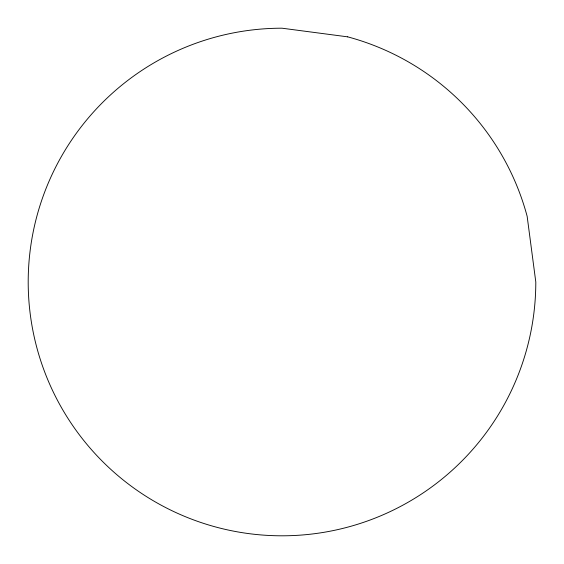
<?xml version="1.0" encoding="UTF-8"?>
<svg xmlns="http://www.w3.org/2000/svg" width="564" height="564" viewBox="0 0 564 564"><rect width="100%" height="100%" fill="white"/><g stroke="black" fill="none" stroke-linecap="round" stroke-linejoin="round"><path stroke-width="0.85" d="M347.685 36.85L282 28.2A253.8 253.8 0 0 0 28.2 282A253.8 253.8 0 0 0 282 535.8A253.8 253.8 0 0 0 535.8 282L527.15 216.315A253.8 253.8 0 0 0 347.685 36.85"/></g></svg>
